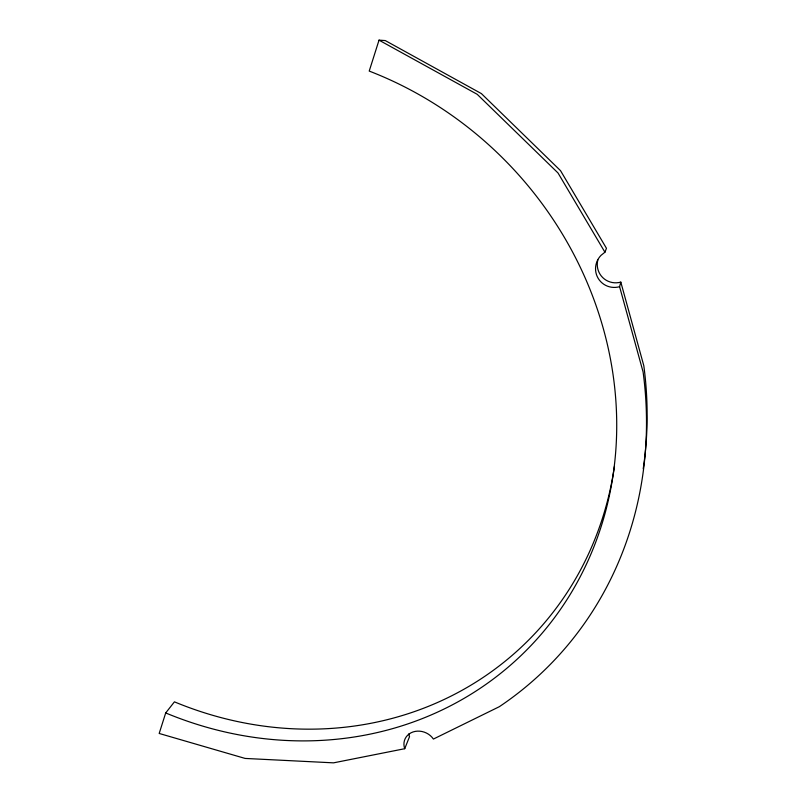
<?xml version="1.0" encoding="UTF-8"?>
<svg xmlns="http://www.w3.org/2000/svg" width="803" height="803" viewBox="0 0 803 803"><rect width="100%" height="100%" fill="white"/><g stroke="black" fill="none" stroke-linecap="round" stroke-linejoin="round"><path stroke-width="1.2" d="M614.456 466.302A354.474 324.512 47.4 0 1 174.432 701.842L165.699 712.944L159.185 733.46L245.126 758.433L333.546 762.85L404.722 748.707A16.351 14.163 23.2 0 1 413.043 731.955A16.351 14.163 23.2 0 1 433.409 739.061L499.315 706.7A389.987 356.231 47.3 0 0 643.093 371.95L619.595 286.691L620.809 282.104A18.83 18.499 -38.7 0 1 597.854 259.861M619.595 286.691A19.202 18.87 -37 0 1 601.015 255.354L604.93 252.212L606.456 248.298L560.524 170.658L481.409 93.61L385.269 40.572L379.026 40.15L369.219 71.076A361.3 329.812 47.1 0 1 601.347 525.935A361.3 329.812 47.1 0 1 165.699 712.944M404.722 748.707L409.53 736.672A16.06 13.962 23.1 0 1 408.857 733.892M379.026 40.15L477.203 94.312L558.015 172.976L604.93 252.212M620.809 282.104L643.815 365.736A382.609 350.479 47.6 0 1 643.213 468.781"/></g></svg>
